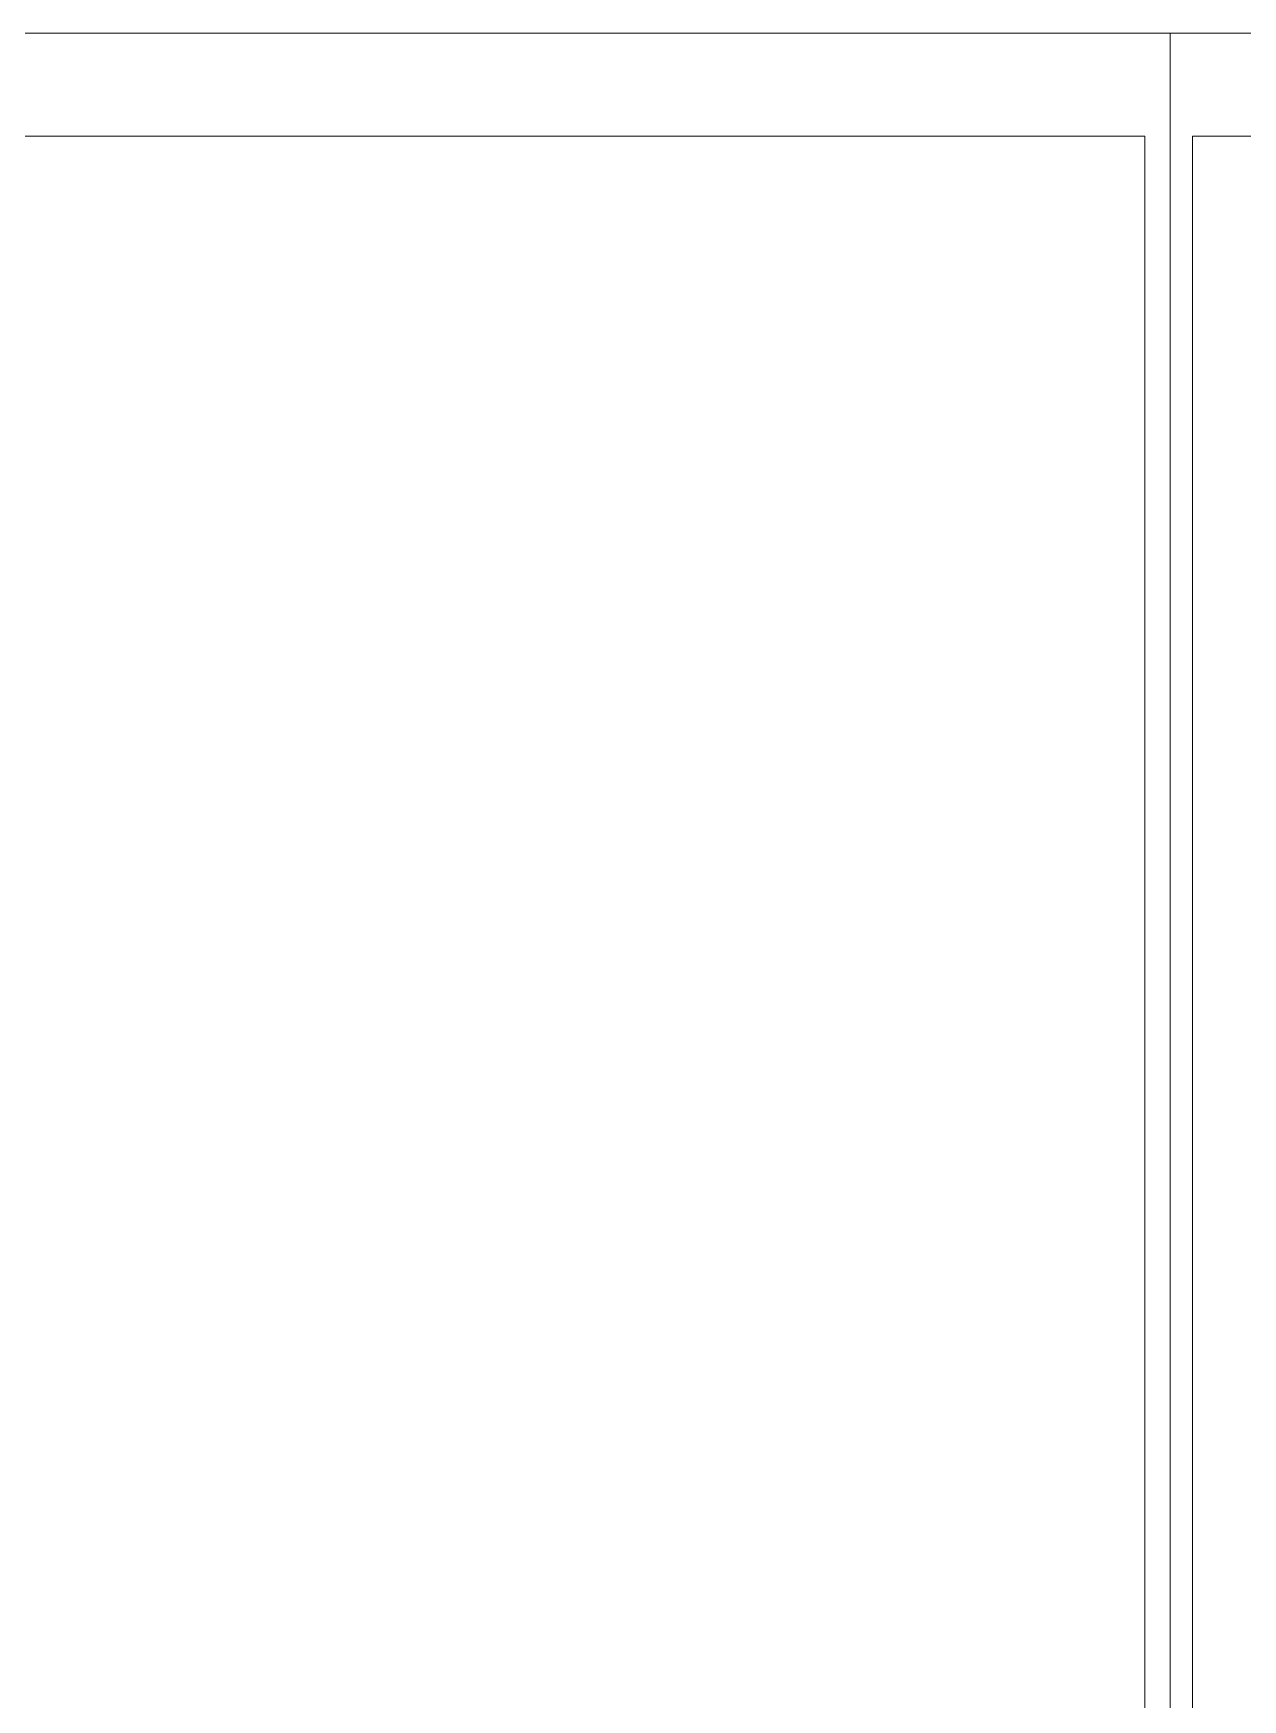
# Model space of a CAD drawing. Header units: millimetres. Extents: x 2399 to 111977, y 1313 to 59551.
# Drawn here: x 48335 to 57763, y 46560 to 59551 of the extents above; entities that cross this region are included whole.
import ezdxf

# ---------------------------------------------------------------- set-up
doc = ezdxf.new("R2010")
doc.units = ezdxf.units.MM
doc.layers.add('main line', color=7, linetype='Continuous', lineweight=13)

msp = doc.modelspace()

# ---------------------------------------------------------------- linework, layer by layer
at = {"layer": 'main line', "color": 7, "linetype": 'Continuous', "lineweight": 13}
for p, q in [((57198.5958, 59550.6659), (29809.1894, 59550.6659)), ((57198.5958, 22640.7557), (57198.5958, 59550.6659)), ((84588.0021, 59550.6659), (57198.5958, 59550.6659)), ((57198.5958, 59550.6659), (57198.5958, 22640.7557)), ((56999.8671, 58748.0534), (29982.9302, 58748.0534)), ((56999.8671, 22766.1425), (56999.8671, 58748.0534)), ((84389.2734, 58748.0534), (57372.3366, 58748.0534)), ((57372.3366, 58748.0534), (57372.3366, 22766.1425))]:
    msp.add_line(p, q, dxfattribs=at)

doc.saveas('drawing.dxf')
